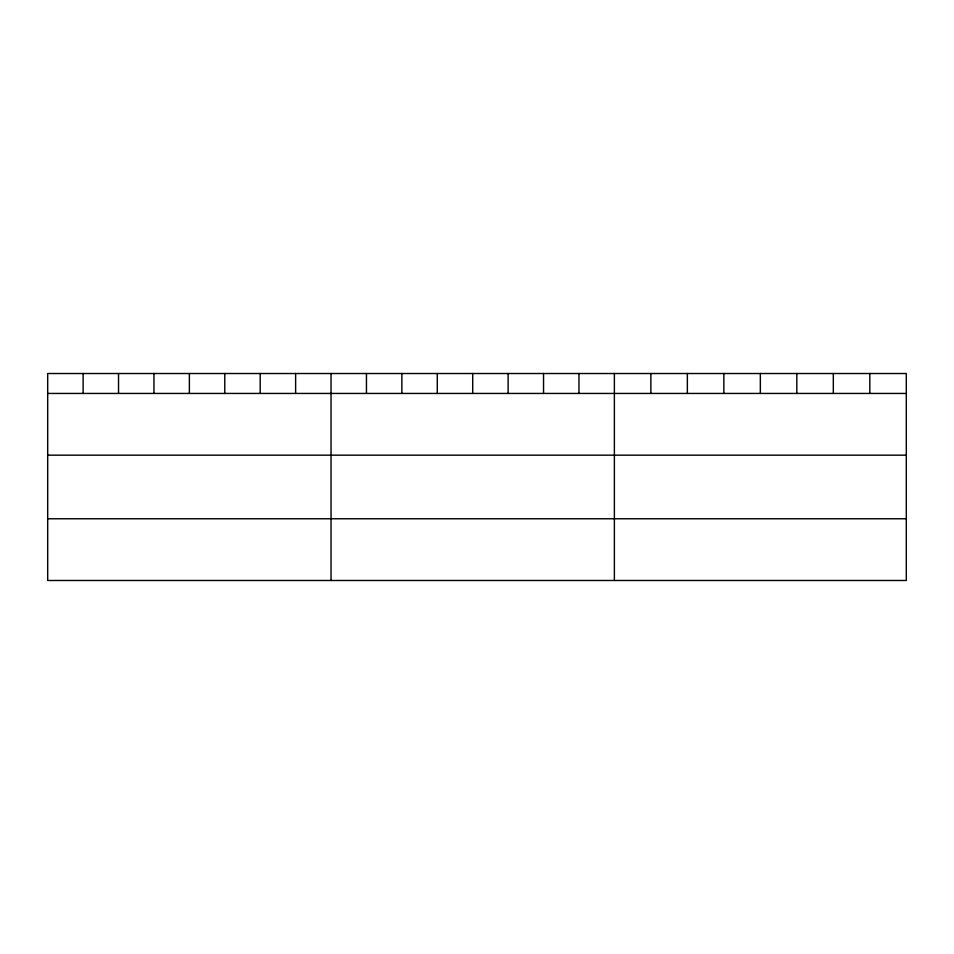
<?xml version="1.0" encoding="UTF-8"?>
<svg xmlns="http://www.w3.org/2000/svg" width="954" height="954" viewBox="0 0 954 954"><rect width="100%" height="100%" fill="white"/><g stroke="black" fill="none" stroke-linecap="round" stroke-linejoin="round"><path stroke-width="1.43" d="M906.3 393.442L906.3 580.485L47.7 580.485L47.7 373.515L906.3 373.515L906.3 393.442L47.7 393.442M47.7 455.165L906.3 455.165M47.7 518.761L906.3 518.761M869.809 373.515L869.809 393.442M833.319 373.515L833.319 393.442M796.828 373.515L796.828 393.442M760.338 373.515L760.338 393.442M723.847 373.515L723.847 393.442M687.357 373.515L687.357 393.442M650.866 373.515L650.866 393.442M614.376 373.515L614.376 580.485M578.959 373.515L578.959 393.442M543.541 373.515L543.541 393.442M508.124 373.515L508.124 393.442M472.707 373.515L472.707 393.442M437.29 373.515L437.29 393.442M401.872 373.515L401.872 393.442M366.455 373.515L366.455 393.442M331.038 373.515L331.038 580.485M295.621 373.515L295.621 393.442M260.203 373.515L260.203 393.442M224.786 373.515L224.786 393.442M189.369 373.515L189.369 393.442M153.952 373.515L153.952 393.442M118.534 373.515L118.534 393.442M83.117 373.515L83.117 393.442"/></g></svg>
